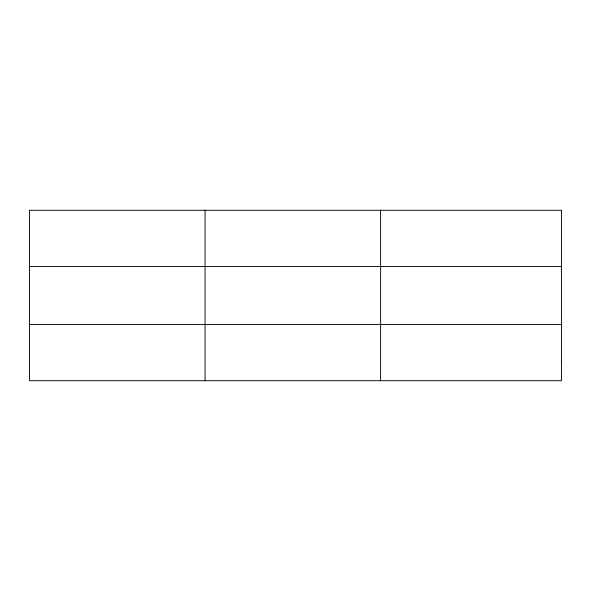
<?xml version="1.0" encoding="UTF-8"?>
<svg xmlns="http://www.w3.org/2000/svg" width="591" height="591" viewBox="0 0 591 591"><rect width="100%" height="100%" fill="white"/><g stroke="black" fill="none" stroke-linecap="round" stroke-linejoin="round"><path stroke-width="0.89" d="M205.077 210.285L205.077 380.715M380.604 210.285L380.604 380.715M29.55 266.526L561.45 266.526M29.55 324.474L561.45 324.474M561.45 361.965L561.45 380.715L29.55 380.715L29.55 210.285L561.45 210.285L561.45 361.965"/></g></svg>
